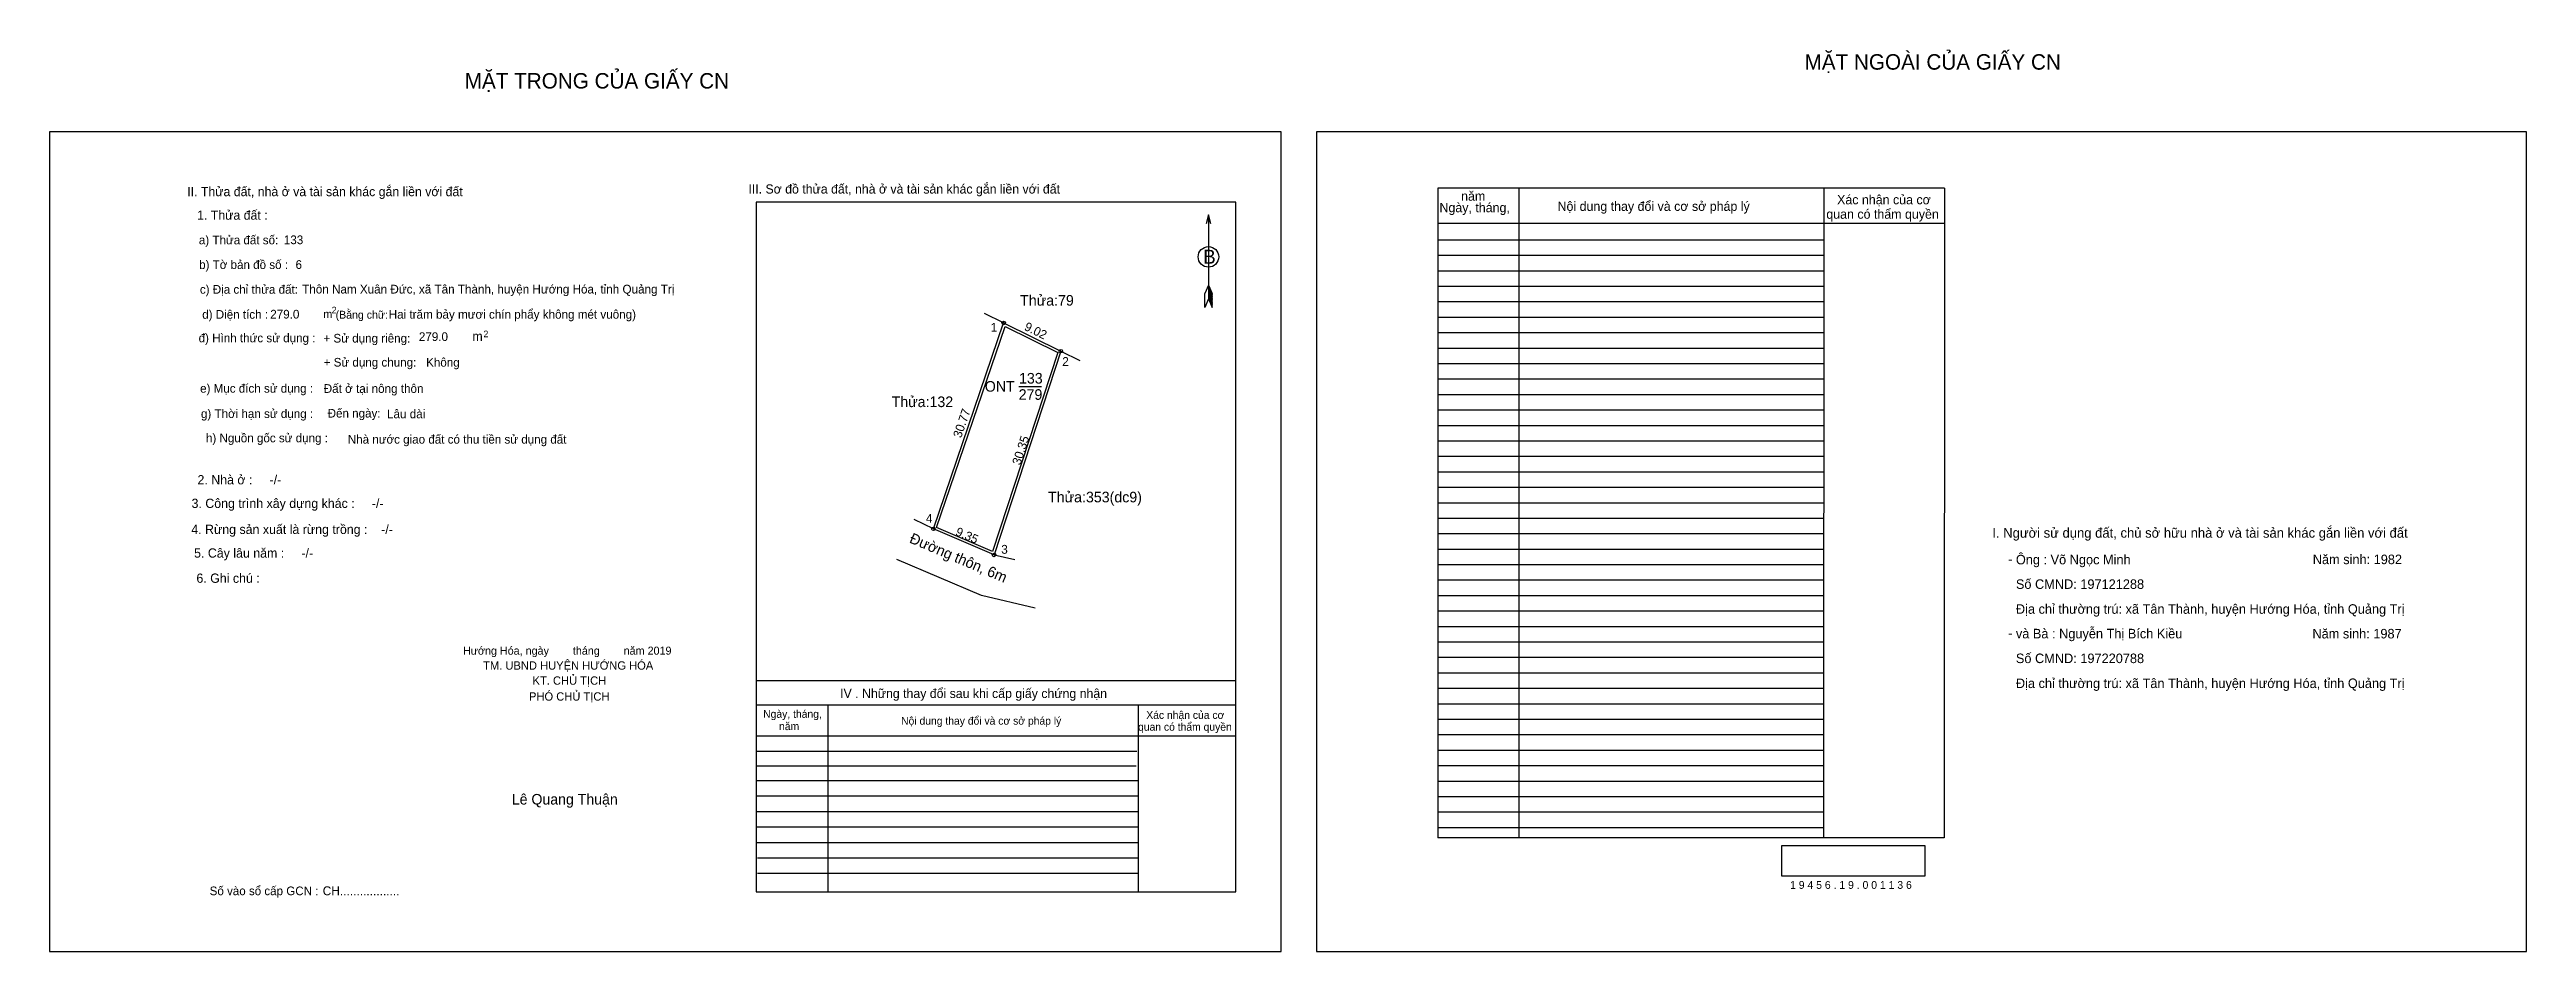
# Model space of a CAD drawing. Extents: x 539246 to 539596, y 1836893 to 1837021.
import ezdxf

# ---------------------------------------------------------------- set-up
doc = ezdxf.new("R2010")
doc.units = 0
for name, color, linetype in [('Default', 7, 'Continuous'), ('Level 1', 7, 'Continuous'), ('Level 10', 7, 'Continuous'), ('Level 11', 7, 'Continuous'), ('Level 13', 7, 'Continuous'), ('Level 27', 7, 'Continuous'), ('Level 35', 7, 'Continuous'), ('Level 36', 7, 'Continuous'), ('Level 40', 7, 'Continuous'), ('Level 49', 7, 'Continuous'), ('Level 5', 7, 'Continuous'), ('Level 52', 7, 'Continuous'), ('Level 55', 7, 'Continuous'), ('Level 6', 7, 'Continuous'), ('Level 7', 7, 'Continuous'), ('Level 8', 7, 'Continuous'), ('Level 9', 7, 'Continuous')]:
    doc.layers.add(name, color=color, linetype=linetype)

msp = doc.modelspace()

# ---------------------------------------------------------------- linework, layer by layer
at = {"layer": 'Level 1'}
for p, q in [((539245.52, 1837009.28), (539245.52, 1837009.28)), ((539424.71, 1837009.28), (539424.71, 1837009.28)), ((539409.44, 1836997.55), (539409.44, 1836985.64)), ((539408.92, 1836984.42), (539408.94, 1836986.39)), ((539409.44, 1836987.61), (539408.94, 1836986.39)), ((539409.44, 1836987.61), (539409.95, 1836986.39)), ((539409.44, 1836987.44), (539409.95, 1836986.21)), ((539409.44, 1836987.26), (539409.95, 1836986.04)), ((539409.44, 1836987.09), (539409.96, 1836985.87)), ((539409.44, 1836986.92), (539409.96, 1836985.69)), ((539409.44, 1836986.75), (539409.96, 1836985.51)), ((539409.44, 1836986.58), (539409.96, 1836985.33)), ((539409.44, 1836986.4), (539409.96, 1836985.16)), ((539409.44, 1836986.23), (539409.96, 1836984.98)), ((539409.97, 1836984.42), (539409.95, 1836986.39)), ((539409.44, 1836985.64), (539408.92, 1836984.42)), ((539409.44, 1836986.06), (539409.96, 1836984.8)), ((539409.44, 1836985.89), (539409.97, 1836984.63)), ((539409.44, 1836985.64), (539409.97, 1836984.42)), ((539419.72, 1836893.32), (539419.72, 1836893.32)), ((539595.87, 1836893.32), (539595.87, 1836893.32))]:
    msp.add_line(p, q, dxfattribs=at)
msp.add_lwpolyline([(539409.78, 1836996.28), (539409.44, 1836997.55), (539409.1, 1836996.28)], dxfattribs=at)
msp.add_circle((539409.44, 1836991.59), 1.45, dxfattribs=at)
at = {"layer": 'Level 10'}
for points in [[(539370.53, 1836953.12), (539380.47, 1836982.24), (539388.56, 1836978.26), (539379.12, 1836949.42)], [(539370.97, 1836953.31), (539380.67, 1836981.75), (539388.13, 1836978.08), (539378.91, 1836949.89)]]:
    msp.add_lwpolyline(points, close=True, dxfattribs=at)
at = {"layer": 'Level 11'}
for centre in [(539380.47, 1836982.24), (539388.56, 1836978.26), (539370.53, 1836953.12), (539370.53, 1836953.12), (539379.12, 1836949.42)]:
    msp.add_circle(centre, 0.25, dxfattribs=at)
at = {"layer": 'Level 27'}
for p, q in [((539380.47, 1836982.24), (539377.78, 1836983.56)), ((539388.56, 1836978.26), (539391.25, 1836976.94)), ((539370.53, 1836953.12), (539367.83, 1836954.43)), ((539379.12, 1836949.42), (539382.05, 1836948.76))]:
    msp.add_line(p, q, dxfattribs=at)
at = {"layer": 'Level 35'}
for p, q in [((539377.36, 1836943.69), (539365.35, 1836948.8)), ((539384.91, 1836941.9), (539377.36, 1836943.69))]:
    msp.add_line(p, q, dxfattribs=at)
at = {"layer": 'Level 40'}
msp.add_lwpolyline([(539245.52, 1836893.32), (539419.72, 1836893.32), (539419.72, 1837009.28), (539245.52, 1837009.28)], close=True, dxfattribs=at)
at = {"layer": 'Level 52'}
for p, q in [((539513.55, 1837001.31), (539441.91, 1837001.31)), ((539441.91, 1837001.31), (539441.91, 1836909.39)), ((539453.33, 1837001.31), (539453.33, 1836909.39)), ((539496.47, 1837001.31), (539496.44, 1836909.39)), ((539513.55, 1837001.31), (539513.52, 1836909.39)), ((539513.55, 1836996.31), (539441.91, 1836996.31)), ((539496.47, 1836993.97), (539441.91, 1836993.97)), ((539496.47, 1836991.78), (539441.91, 1836991.78)), ((539496.47, 1836989.59), (539441.91, 1836989.59)), ((539496.47, 1836987.4), (539441.91, 1836987.4)), ((539496.47, 1836985.22), (539441.91, 1836985.22)), ((539496.46, 1836983.03), (539441.91, 1836983.03)), ((539496.46, 1836980.84), (539441.91, 1836980.84)), ((539496.46, 1836978.65), (539441.91, 1836978.65)), ((539496.46, 1836976.46), (539441.91, 1836976.46)), ((539496.46, 1836974.28), (539441.91, 1836974.28)), ((539496.46, 1836972.09), (539441.91, 1836972.09)), ((539496.46, 1836969.9), (539441.91, 1836969.9)), ((539496.46, 1836967.71), (539441.91, 1836967.71)), ((539496.46, 1836965.52), (539441.91, 1836965.52)), ((539496.46, 1836963.34), (539441.91, 1836963.34)), ((539496.46, 1836961.15), (539441.91, 1836961.15)), ((539496.46, 1836958.96), (539441.91, 1836958.96)), ((539496.46, 1836956.77), (539441.91, 1836956.77)), ((539496.45, 1836954.58), (539441.91, 1836954.58)), ((539496.45, 1836952.4), (539441.91, 1836952.4)), ((539496.45, 1836950.21), (539441.91, 1836950.21)), ((539496.45, 1836948.02), (539441.91, 1836948.02)), ((539496.45, 1836945.83), (539441.91, 1836945.83)), ((539496.45, 1836943.64), (539441.91, 1836943.64)), ((539496.45, 1836941.46), (539441.91, 1836941.46)), ((539496.45, 1836939.27), (539441.91, 1836939.27)), ((539496.45, 1836937.08), (539441.91, 1836937.08)), ((539496.45, 1836934.89), (539441.91, 1836934.89)), ((539496.45, 1836932.7), (539441.91, 1836932.7)), ((539496.45, 1836930.52), (539441.91, 1836930.52)), ((539496.44, 1836928.33), (539441.91, 1836928.33)), ((539496.44, 1836926.14), (539441.91, 1836926.14)), ((539496.44, 1836923.95), (539441.91, 1836923.95)), ((539496.44, 1836921.76), (539441.91, 1836921.76)), ((539496.44, 1836919.58), (539441.91, 1836919.58)), ((539496.44, 1836917.39), (539441.91, 1836917.39)), ((539496.44, 1836915.2), (539441.91, 1836915.2)), ((539496.44, 1836913.01), (539441.91, 1836913.01)), ((539496.44, 1836910.82), (539441.91, 1836910.82)), ((539513.52, 1836909.39), (539441.91, 1836909.39))]:
    msp.add_line(p, q, dxfattribs=at)
msp.add_lwpolyline([(539424.71, 1836893.32), (539595.87, 1836893.32), (539595.87, 1837009.28), (539424.71, 1837009.28)], close=True, dxfattribs=at)
at = {"layer": 'Level 6'}
msp.add_lwpolyline([(539490.56, 1836908.32), (539510.77, 1836908.32), (539510.77, 1836903.99), (539490.56, 1836903.99)], close=True, dxfattribs=at)
at = {"layer": 'Level 7'}
for p, q in [((539399.32, 1836921.61), (539345.47, 1836921.61)), ((539399.23, 1836919.54), (539345.47, 1836919.54)), ((539399.51, 1836917.47), (539345.47, 1836917.47)), ((539399.51, 1836915.28), (539345.47, 1836915.28)), ((539399.51, 1836913.09), (539345.47, 1836913.09)), ((539399.51, 1836910.9), (539345.47, 1836910.9)), ((539399.51, 1836908.71), (539345.47, 1836908.71)), ((539399.51, 1836906.53), (539345.65, 1836906.53)), ((539399.51, 1836904.34), (539345.65, 1836904.34))]:
    msp.add_line(p, q, dxfattribs=at)
at = {"layer": 'Level 8'}
for p, q in [((539413.3, 1836999.35), (539345.47, 1836999.35)), ((539345.47, 1836999.35), (539345.47, 1836901.77)), ((539413.3, 1836901.77), (539413.3, 1836999.35)), ((539413.3, 1836931.61), (539345.47, 1836931.61)), ((539413.3, 1836928.17), (539345.47, 1836928.17)), ((539355.6, 1836928.17), (539355.6, 1836901.77)), ((539399.51, 1836928.17), (539399.51, 1836901.77)), ((539413.3, 1836923.79), (539345.47, 1836923.79)), ((539345.47, 1836901.77), (539413.3, 1836901.77))]:
    msp.add_line(p, q, dxfattribs=at)
at = {"layer": 'Level 9'}
msp.add_line((539382.6, 1836973.27), (539385.84, 1836973.27), dxfattribs=at)

# ---------------------------------------------------------------- texts
at = {"layer": 'Default'}
for s, height, p in [('e) Mục đích sử dụng :', 1.2275, (539266.82, 1836972.38)), ('g) Thời hạn sử dụng :', 1.2275, (539266.94, 1836968.8)), ('Đến ngày:', 1.227, (539284.86, 1836968.86)), ('h) Nguồn gốc sử dụng :', 1.2275, (539267.65, 1836965.36)), ('Nhà nước giao đất có thu tiền sử dụng đất', 1.2275, (539287.71, 1836965.17))]:
    msp.add_text(s, height=height, dxfattribs=at).set_placement(p)
at = {"layer": 'Level 1'}
msp.add_text('B', height=1.97, dxfattribs=at).set_placement((539408.71, 1836990.63))
at = {"layer": 'Level 13'}
for s, p in [('ONT', (539377.81, 1836972.52)), ('279', (539382.6, 1836971.37)), ('133', (539382.65, 1836973.67))]:
    msp.add_text(s, height=1.5, dxfattribs=at).set_placement(p)
at = {"layer": 'Level 36'}
for s, p in [('Thửa:79', (539382.81, 1836984.69)), ('Thửa:132', (539364.63, 1836970.34)), ('Thửa:353(dc9)', (539386.76, 1836956.86))]:
    msp.add_text(s, height=1.5, dxfattribs=at).set_placement(p)
at = {"layer": 'Level 49'}
for s, rotation, p in [('9.02', 333.8044, (539383.28, 1836981.31)), ('30.77', 71.1529, (539374.46, 1836965.88)), ('30.35', 71.8755, (539382.83, 1836962.05)), ('9.35', 336.6968, (539373.56, 1836952.25))]:
    msp.add_text(s, height=1.25, rotation=rotation, dxfattribs=at).set_placement(p)
at = {"layer": 'Level 5'}
msp.add_text('Đường thôn, 6m', height=1.5, rotation=336.9513, dxfattribs=at).set_placement((539367.03, 1836951.21))
at = {"layer": 'Level 52'}
for s, height, p in [('năm', 1.313, (539445.18, 1836999.54)), ('Xác nhận của cơ', 1.3128, (539498.36, 1836999.03)), ('Ngày, tháng,', 1.3128, (539442.12, 1836997.91)), ('Nội dung thay đổi và cơ sở pháp lý', 1.3128, (539458.82, 1836998.1)), (' quan có thẩm quyền', 1.3128, (539496.35, 1836996.99))]:
    msp.add_text(s, height=height, dxfattribs=at).set_placement(p)
at = {"layer": 'Level 55'}
for s, height, p in [('132', 0.055, (539380.41, 1836982.19)), ('132', 0.055, (539380.41, 1836982.19)), ('1', 0.2, (539380.41, 1836982.24)), ('79', 0.055, (539380.43, 1836982.19)), ('2', 0.2, (539388.49, 1836978.26)), ('353', 0.055, (539388.5, 1836978.21)), ('79', 0.055, (539388.52, 1836978.21)), ('4', 0.2, (539370.46, 1836953.12)), ('132', 0.055, (539370.47, 1836953.06)), ('132', 0.055, (539370.47, 1836953.06)), ('0', 0.055, (539370.51, 1836953.06)), ('0', 0.055, (539370.51, 1836953.06)), ('3', 0.2, (539379.06, 1836949.42)), ('353', 0.055, (539379.06, 1836949.36)), ('0', 0.055, (539379.1, 1836949.36)), ('0', 0.055, (539379.1, 1836949.36))]:
    msp.add_text(s, height=height, dxfattribs=at).set_placement(p)
at = {"layer": 'Level 6'}
for s, height, p in [('133', 1.232, (539278.66, 1836993.39)), ('6', 1.23, (539280.32, 1836989.89)), ('Thôn Nam Xuân Đức, xã Tân Thành, huyện Hướng Hóa, tỉnh Quảng Trị', 1.234, (539281.26, 1836986.41)), ('279.0', 1.232, (539276.74, 1836982.87)), ('Hai trăm bảy mươi chín phẩy không mét vuông)', 1.2323, (539293.5, 1836982.85)), ('279.0', 1.232, (539297.76, 1836979.69)), ('Đất ở tại nông thôn', 1.234, (539284.31, 1836972.35)), ('Lâu dài', 1.234, (539293.26, 1836968.76)), ('Ông : Võ Ngọc Minh', 1.3478, (539523.65, 1836948.09)), ('Năm sinh: 1982', 1.3478, (539565.64, 1836948.12)), ('Số CMND: 197121288', 1.3478, (539523.65, 1836944.62)), ('Địa chỉ thường trú: xã Tân Thành, huyện Hướng Hóa, tỉnh Quảng Trị', 1.3478, (539523.65, 1836941.1)), ('và Bà : Nguyễn Thị Bích Kiều', 1.3478, (539523.65, 1836937.62)), ('Năm sinh: 1987', 1.3478, (539565.59, 1836937.61)), ('Số CMND: 197220788', 1.3478, (539523.65, 1836934.12)), ('Địa chỉ thường trú: xã Tân Thành, huyện Hướng Hóa, tỉnh Quảng Trị', 1.3478, (539523.65, 1836930.59)), ('1 9 4 5 6 . 1 9 . 0 0 1 1 3 6', 1.1028, (539491.71, 1836902.18))]:
    msp.add_text(s, height=height, dxfattribs=at).set_placement(p)
at = {"layer": 'Level 7'}
for s, height, p in [('MẶT TRONG CỦA GIẤY CN', 2.1879, (539304.25, 1837015.41)), ('MẶT NGOÀI CỦA GIẤY CN', 2.1879, (539493.76, 1837018.08)), ('II. Thửa đất, nhà ở và tài sản khác gắn liền với đất', 1.3018, (539265, 1837000.18)), ('III. Sơ đồ thửa đất, nhà ở và tài sản khác gắn liền với đất', 1.3018, (539344.37, 1837000.55)), ('1. Thửa đất :', 1.3018, (539266.4, 1836996.85)), ('a) Thửa đất số:', 1.2275, (539266.65, 1836993.37)), ('b) Tờ bản đồ số :', 1.2275, (539266.68, 1836989.88)), ('c) Địa chỉ thửa đất:', 1.2275, (539266.79, 1836986.38)), ('d) Diện tích :', 1.2275, (539267.12, 1836982.84)), ('m', 1.12, (539284.26, 1836982.95)), ('2', 0.93, (539285.43, 1836983.61)), ('(Bằng chữ:', 1.116, (539285.99, 1836982.85)), ('đ) Hình thức sử dụng :', 1.2275, (539266.61, 1836979.51)), ('+ Sử dụng riêng:', 1.2275, (539284.27, 1836979.47)), ('m', 1.31, (539305.33, 1836979.71)), ('2', 0.93, (539306.9, 1836980.23)), ('+ Sử dụng chung:', 1.2275, (539284.3, 1836976.07)), ('Không', 1.227, (539298.79, 1836976.06)), ('2. Nhà ở :     -/-', 1.3092, (539266.45, 1836959.41)), ('3. Công trình xây dựng khác :     -/-', 1.3092, (539265.61, 1836956.07)), ('4. Rừng sản xuất là rừng trồng :    -/-', 1.3092, (539265.57, 1836952.39)), ('I. Người sử dụng đất, chủ sở hữu nhà ở và tài sản khác gắn liền với đất', 1.3784, (539520.32, 1836951.86)), ('5. Cây lâu năm :     -/-', 1.3092, (539265.97, 1836949.04)), ('-', 1.4, (539522.54, 1836948.14)), ('6. Ghi chú :', 1.3092, (539266.3, 1836945.48)), ('-', 1.4, (539522.55, 1836937.67)), ('Hướng Hóa, ngày        tháng        năm 2019', 1.1374, (539304, 1836935.31)), ('TM. UBND HUYỆN HƯỚNG HÓA', 1.1786, (539306.85, 1836933.19)), ('PHÓ CHỦ TỊCH', 1.1785, (539313.34, 1836928.81)), ('KT. CHỦ TỊCH', 1.1786, (539313.84, 1836931.06)), ('IV . Những thay đổi sau khi cấp giấy chứng nhận', 1.3018, (539357.35, 1836929.18)), ('Ngày, tháng,', 1.094, (539346.46, 1836926.38)), ('Nội dung thay đổi và cơ sở pháp lý', 1.094, (539365.97, 1836925.41)), ('Xác nhận của cơ', 1.094, (539400.65, 1836926.23)), ('năm', 1.094, (539348.71, 1836924.64)), (' quan có thẩm quyền', 1.094, (539399.08, 1836924.55)), ('Lê Quang Thuận', 1.4928, (539310.91, 1836914.11)), ('Số vào sổ cấp GCN :', 1.2252, (539268.17, 1836901.28)), ('CH..................', 1.2603, (539284.16, 1836901.27))]:
    msp.add_text(s, height=height, dxfattribs=at).set_placement(p)
at = {"layer": 'Level 9'}
for s, p in [('1', (539378.64, 1836981)), ('2', (539388.76, 1836976.16)), ('4', (539369.48, 1836953.97)), ('3', (539380.13, 1836949.59))]:
    msp.add_text(s, height=1.25, dxfattribs=at).set_placement(p)

doc.saveas('drawing.dxf')
